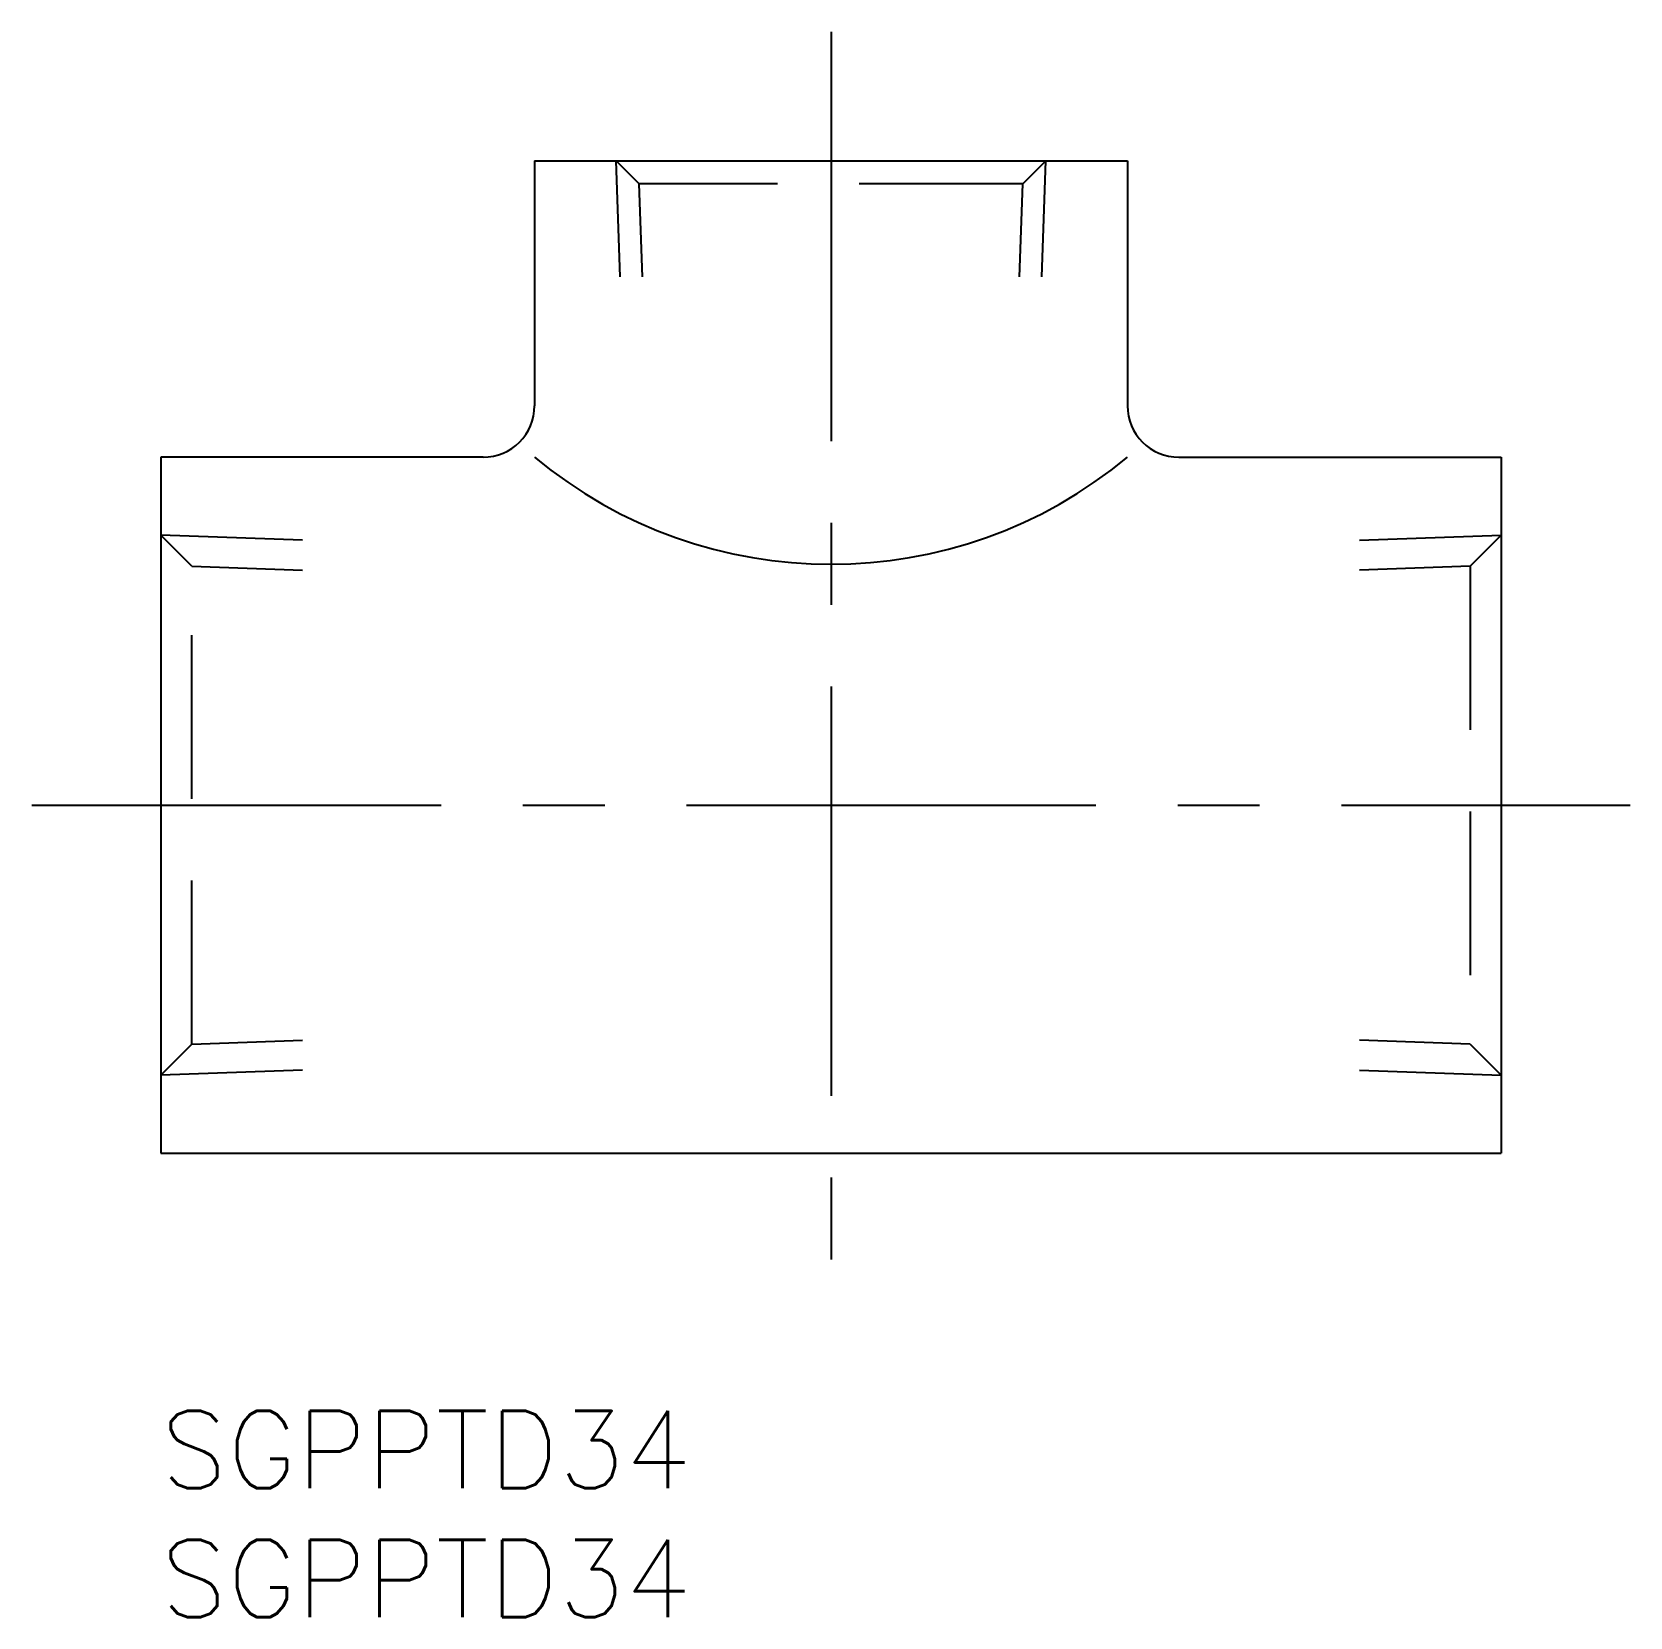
# Model space of a CAD drawing. Extents: x -5 to 57, y -8 to 53.5.
import ezdxf

# ---------------------------------------------------------------- set-up
doc = ezdxf.new("R2010")
doc.units = 0
doc.header["$LTSCALE"] = 0.5
doc.linetypes.add('CENTER', pattern=[50.8, 31.75, -6.35, 6.35, -6.35])
doc.linetypes.add('DASHED', pattern=[19.05, 12.7, -6.35])
for name, color, linetype in [('MSM_CENTER', 1, 'CENTER'), ('MSM_CONTINUOUS', 7, 'CONTINUOUS'), ('MSM_DASHED', 4, 'DASHED'), ('MSM_PART_NUMBER', 7, 'CONTINUOUS')]:
    doc.layers.add(name, color=color, linetype=linetype)
doc.styles.get("Standard").update_dxf_attribs({"font": 'txt.shx', "height": 3, "bigfont": 'bigfont.shx'})

# ---------------------------------------------------------------- blocks, each defined once
blk = doc.blocks.new('*U5')
at = {"layer": 'MSM_PART_NUMBER'}
blk.add_text('SGPPTD34', height=3, dxfattribs=at).set_placement((0, -3))
blk = doc.blocks.new('*U6')
at = {"layer": 'MSM_PART_NUMBER'}
blk.add_text('SGPPTD34', height=3, dxfattribs=at).set_placement((0, -8))

msp = doc.modelspace()

# ---------------------------------------------------------------- linework, layer by layer
at = {"layer": 'MSM_CENTER'}
for p, q in [((26, 53.5), (26, 5)), ((-5, 23.5), (57, 23.5))]:
    msp.add_line(p, q, dxfattribs=at)
at = {"layer": 'MSM_CONTINUOUS'}
for p, q in [((14.5, 48.5), (37.5, 48.5)), ((14.5, 48.5), (14.5, 39)), ((37.5, 48.5), (37.5, 39)), ((0, 37), (0, 10)), ((12.5, 37), (0, 37)), ((39.5, 37), (52, 37)), ((52, 37), (52, 10)), ((0, 10), (52, 10))]:
    msp.add_line(p, q, dxfattribs=at)
for centre, radius, start, end in [((12.5, 39), 2, 270.00002, 0), ((39.5, 39), 2, 180.00002, 270), ((26, 50.847), 18, 230.29099, 309.70903)]:
    msp.add_arc(centre, radius, start, end, dxfattribs=at)
at = {"layer": 'MSM_DASHED'}
for p, q in [((18.556, 47.613), (17.669, 48.5)), ((17.826, 44), (17.669, 48.5)), ((33.444, 47.613), (34.331, 48.5)), ((34.174, 44), (34.331, 48.5)), ((18.682, 44), (18.556, 47.613)), ((33.444, 47.613), (18.556, 47.613)), ((33.318, 44), (33.444, 47.613)), ((5.5, 33.785), (0, 33.978)), ((1.204, 32.773), (0, 33.978)), ((46.5, 33.785), (52, 33.978)), ((50.796, 32.773), (52, 33.978)), ((1.204, 32.773), (5.5, 32.623)), ((1.204, 14.227), (1.204, 32.773)), ((50.796, 32.773), (46.5, 32.623)), ((50.796, 32.773), (50.796, 14.227)), ((1.204, 14.227), (5.5, 14.377)), ((50.796, 14.227), (46.5, 14.377)), ((1.204, 14.227), (0, 13.022)), ((50.796, 14.227), (52, 13.022)), ((5.5, 13.215), (0, 13.022)), ((46.5, 13.215), (52, 13.022))]:
    msp.add_line(p, q, dxfattribs=at)

# ---------------------------------------------------------------- block references
at = {"layer": 'MSM_CONTINUOUS'}
for name in ['*U5', '*U6']:
    msp.add_blockref(name, (0, 0), dxfattribs=at)

doc.saveas('drawing.dxf')
